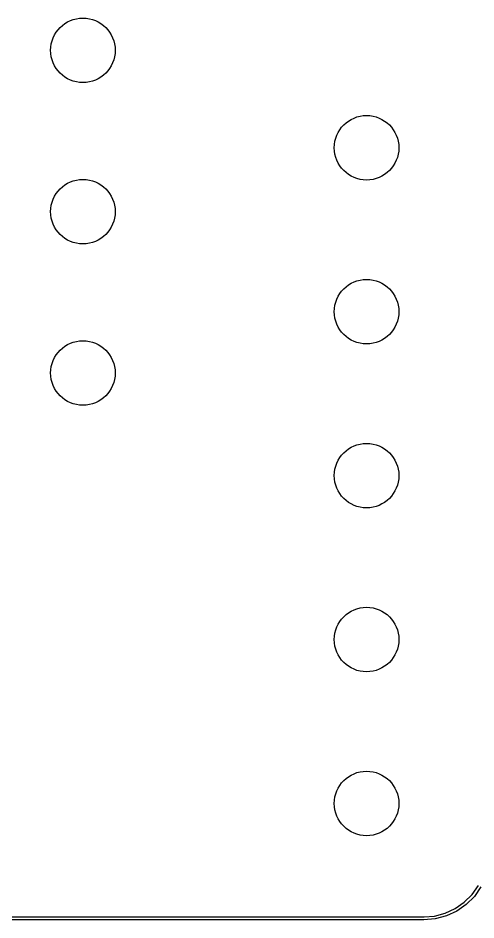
# Model space of a CAD drawing. Extents: x 62 to 223, y -188 to -37.
# Drawn here: x 168.3 to 175.39, y -141.97 to -128 of the extents above; entities that cross this region are included whole.
import ezdxf

# ---------------------------------------------------------------- set-up
doc = ezdxf.new("R2010")
doc.units = 0
doc.layers.add('BLACK', color=7, linetype='CONTINUOUS')

msp = doc.modelspace()

# ---------------------------------------------------------------- linework, layer by layer
at = {"layer": 'BLACK', "linetype": 'CONTINUOUS'}
for p, q in [((175.335, -141.579), (175.433, -141.439)), ((175.473, -141.463), (175.37, -141.609)), ((175.074, -141.798), (175.214, -141.7)), ((175.214, -141.7), (175.335, -141.579)), ((175.37, -141.609), (175.244, -141.735)), ((174.92, -141.87), (175.074, -141.798)), ((175.097, -141.838), (174.936, -141.913)), ((175.244, -141.735), (175.097, -141.838)), ((128.3, -141.925), (174.585, -141.925)), ((174.585, -141.975), (128.3, -141.975)), ((174.585, -141.925), (174.592, -141.928)), ((174.763, -141.959), (174.585, -141.975)), ((174.592, -141.928), (174.755, -141.914)), ((174.755, -141.914), (174.92, -141.87)), ((174.936, -141.913), (174.763, -141.959))]:
    msp.add_line(p, q, dxfattribs=at)
at = {"layer": 'BLACK'}
for centre in [(169.305, -128.5), (169.305, -128.5), (173.7, -130.01), (173.7, -130.01), (169.305, -131), (169.305, -131), (173.7, -132.55), (173.7, -132.55), (169.305, -133.5), (169.305, -133.5), (173.7, -135.09), (173.7, -135.09), (173.7, -137.63), (173.7, -137.63), (173.7, -140.17), (173.7, -140.17)]:
    msp.add_circle(centre, 0.5, dxfattribs=at)

doc.saveas('drawing.dxf')
